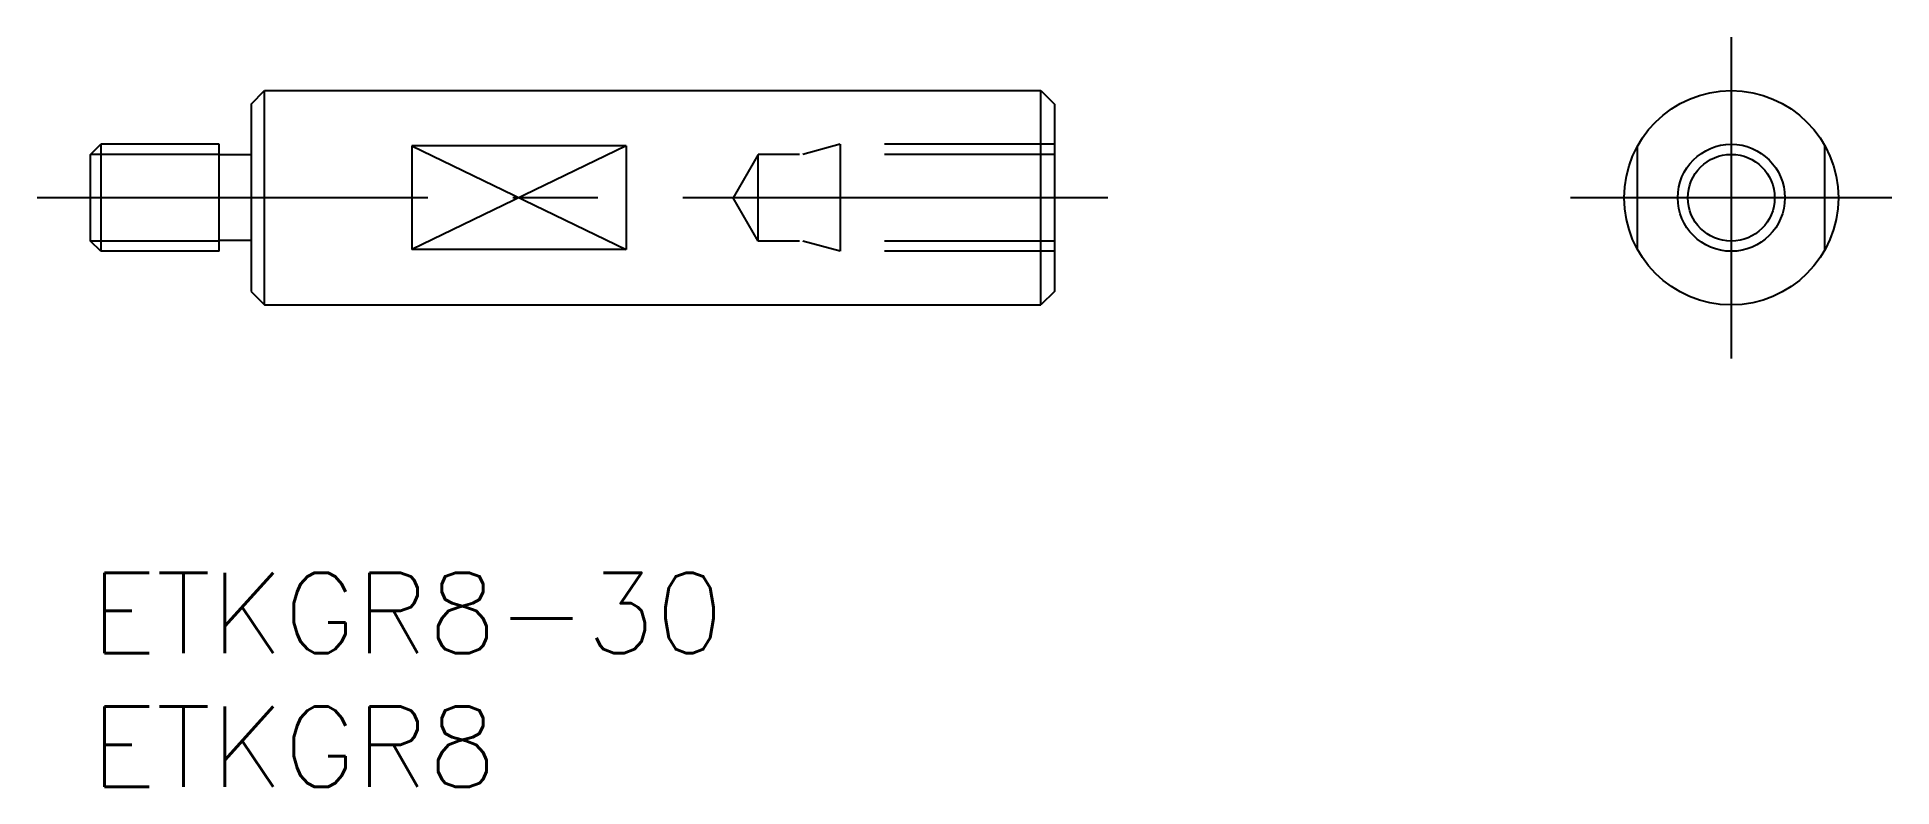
# Model space of a CAD drawing. Extents: x -2 to 67.3, y -8 to 20.
import ezdxf

# ---------------------------------------------------------------- set-up
doc = ezdxf.new("R2010")
doc.units = 0
doc.header["$LTSCALE"] = 0.5
doc.linetypes.add('CENTER', pattern=[50.8, 31.75, -6.35, 6.35, -6.35])
doc.linetypes.add('DASHED', pattern=[19.05, 12.7, -6.35])
for name, color, linetype in [('MSM_CENTER', 1, 'CENTER'), ('MSM_CONTINUOUS', 7, 'CONTINUOUS'), ('MSM_DASHED', 4, 'DASHED'), ('MSM_NARROW', 5, 'CONTINUOUS'), ('MSM_PART_NUMBER', 7, 'CONTINUOUS')]:
    doc.layers.add(name, color=color, linetype=linetype)
doc.styles.get("Standard").update_dxf_attribs({"font": 'txt.shx', "height": 3, "bigfont": 'bigfont.shx'})

# ---------------------------------------------------------------- blocks, each defined once
blk = doc.blocks.new('*U4')
at = {"layer": 'MSM_PART_NUMBER'}
blk.add_text('ETKGR8-30', height=3, dxfattribs=at).set_placement((0, -3))
blk = doc.blocks.new('*U5')
at = {"layer": 'MSM_PART_NUMBER'}
blk.add_text('ETKGR8', height=3, dxfattribs=at).set_placement((0, -8))

msp = doc.modelspace()

# ---------------------------------------------------------------- linework, layer by layer
at = {"layer": 'MSM_CENTER'}
for p, q in [((61.286, 20), (61.286, 8)), ((38, 14), (-2, 14)), ((67.286, 14), (55.286, 14))]:
    msp.add_line(p, q, dxfattribs=at)
at = {"layer": 'MSM_CONTINUOUS'}
for p, q in [((6, 17.5), (6.5, 18)), ((6, 17.5), (6, 10.5)), ((6.5, 18), (35.5, 18)), ((6.5, 10), (6.5, 18)), ((35.5, 18), (36, 17.5)), ((35.5, 10), (35.5, 18)), ((36, 17.5), (36, 10.5)), ((0, 15.621), (0.379, 16)), ((4.8, 16), (0.379, 16)), ((0.379, 16), (0.379, 12)), ((4.8, 12), (4.8, 16)), ((12, 15.936), (12, 12.064)), ((20, 15.936), (12, 15.936)), ((20, 15.936), (20, 12.064)), ((0, 12.379), (0, 15.621)), ((6, 15.6), (4.8, 15.6)), ((0.379, 12), (0, 12.379)), ((4.8, 12), (0.379, 12)), ((6, 12.4), (4.8, 12.4)), ((20, 12.064), (12, 12.064)), ((6, 10.5), (6.5, 10)), ((36, 10.5), (35.5, 10)), ((6.5, 10), (35.5, 10))]:
    msp.add_line(p, q, dxfattribs=at)
for radius in [4, 1.621]:
    msp.add_circle((61.286, 14), radius, dxfattribs=at)
at = {"layer": 'MSM_DASHED'}
for p, q in [((28, 16), (26.6, 15.621)), ((36, 16), (28, 16)), ((28, 16), (28, 12)), ((57.786, 12.064), (57.786, 15.936)), ((64.786, 12.064), (64.786, 15.936)), ((24.936, 15.621), (24, 14)), ((36, 15.621), (24.936, 15.621)), ((24.936, 12.379), (24.936, 15.621)), ((24.936, 12.379), (24, 14)), ((36, 12.379), (24.936, 12.379)), ((28, 12), (26.6, 12.379)), ((36, 12), (28, 12))]:
    msp.add_line(p, q, dxfattribs=at)
at = {"layer": 'MSM_NARROW'}
for p, q in [((20, 15.936), (12, 12.064)), ((12, 15.936), (20, 12.064)), ((4.8, 15.621), (0, 15.621)), ((4.8, 12.379), (0, 12.379))]:
    msp.add_line(p, q, dxfattribs=at)
msp.add_circle((61.286, 14), 2, dxfattribs=at)

# ---------------------------------------------------------------- block references
at = {"layer": 'MSM_CONTINUOUS'}
for name in ['*U4', '*U5']:
    msp.add_blockref(name, (0, 0), dxfattribs=at)

doc.saveas('drawing.dxf')
